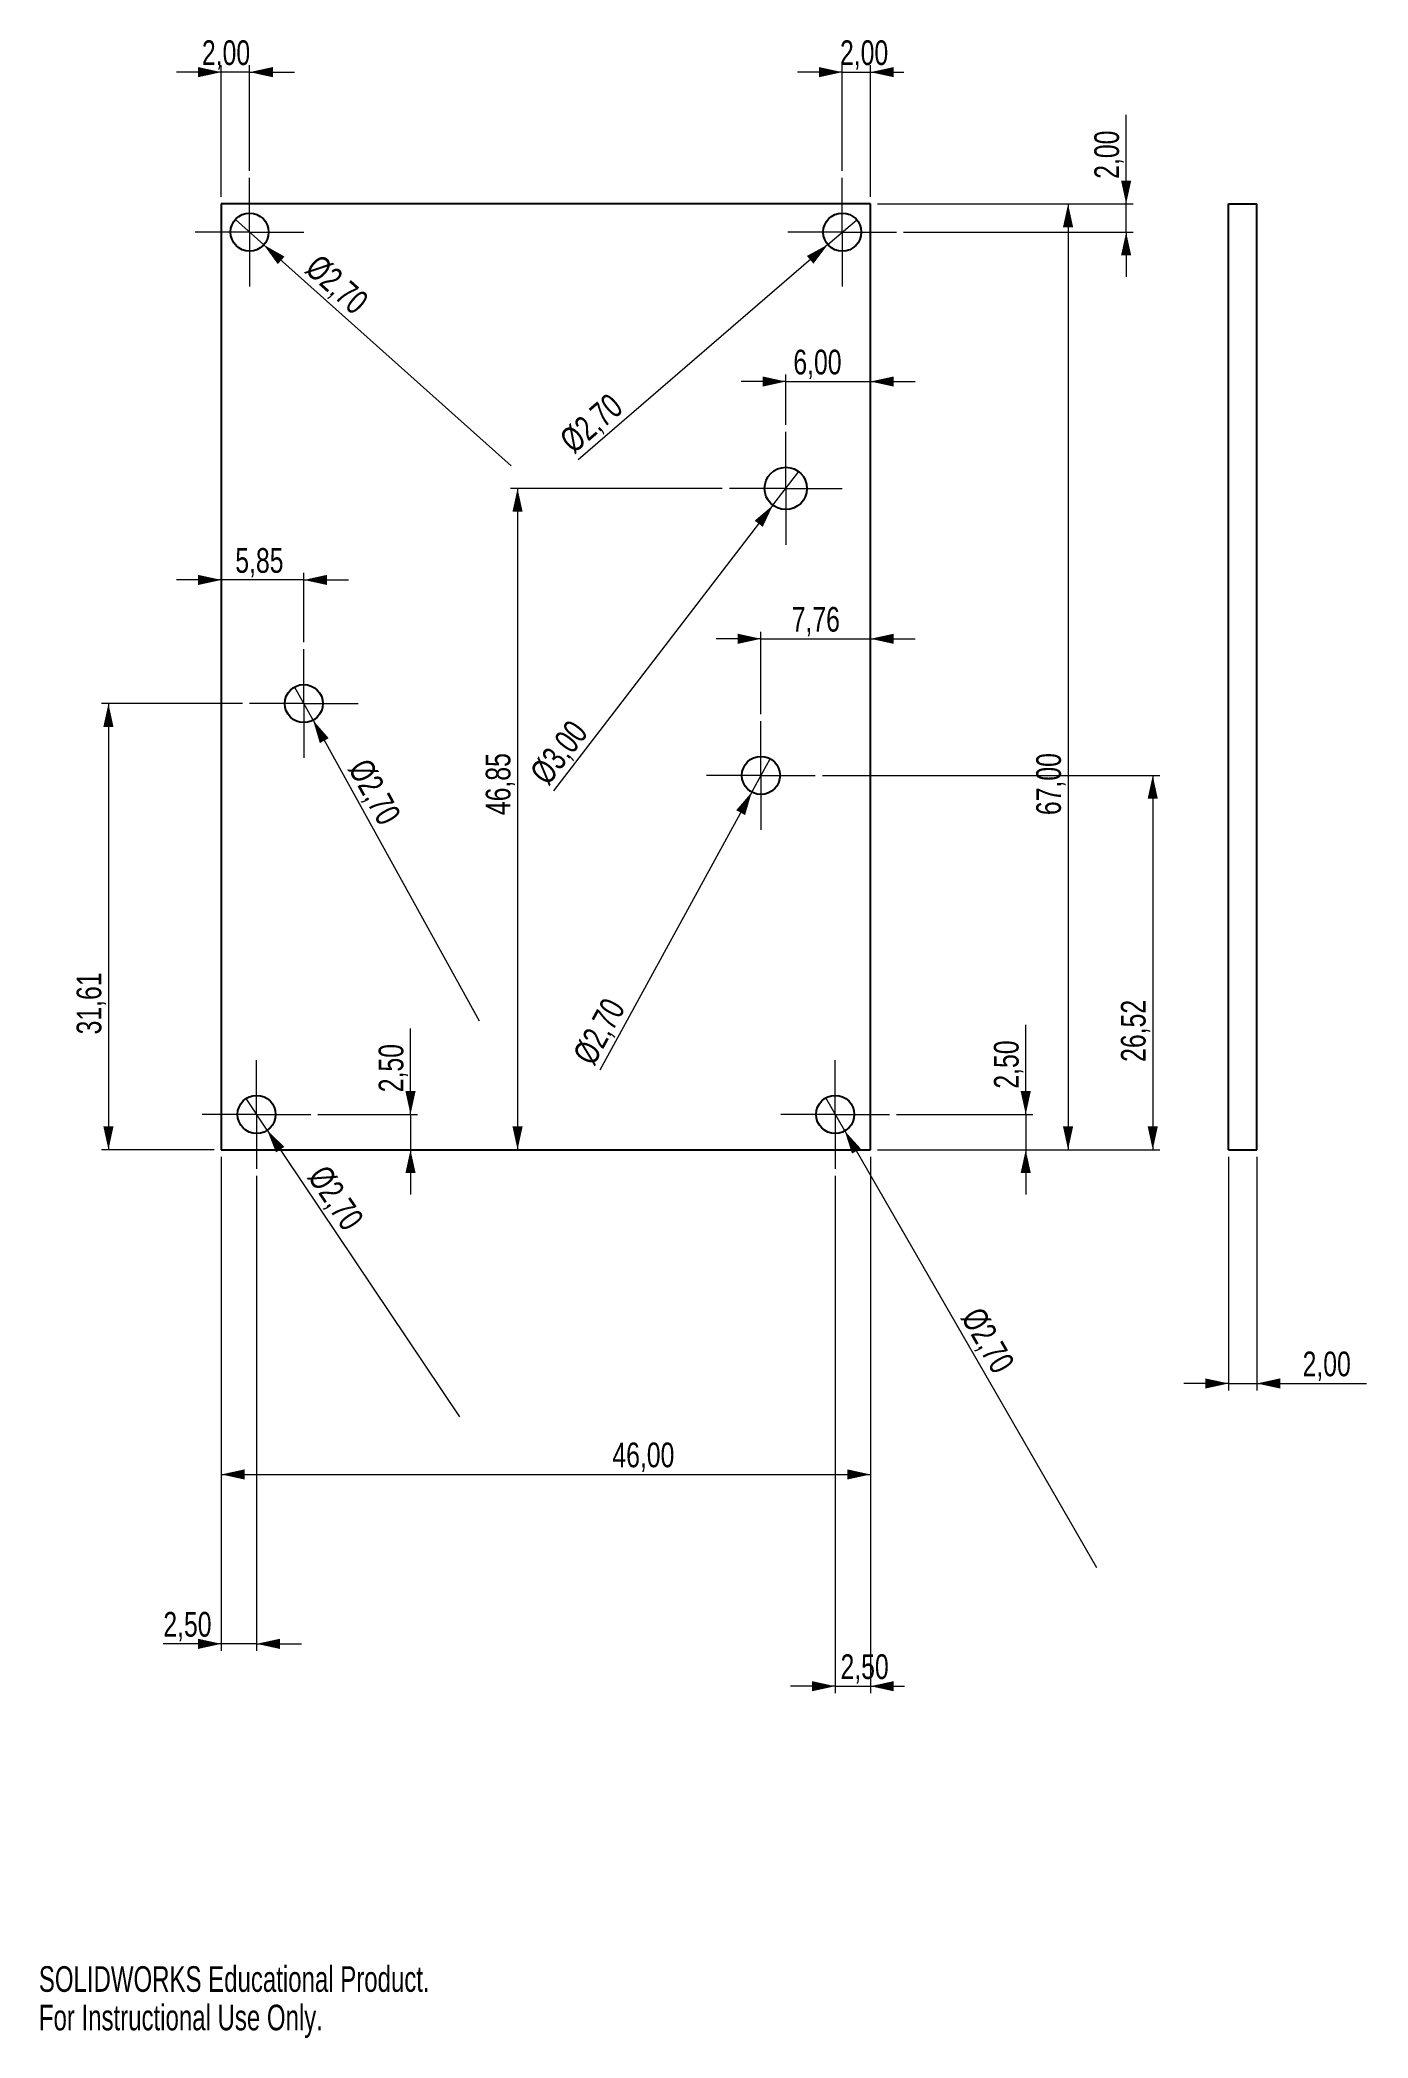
# Model space of a CAD drawing. Header units: millimetres. Extents: x 0 to 188, y 0 to 283.
import ezdxf

# ---------------------------------------------------------------- set-up
doc = ezdxf.new("R2010")
doc.units = ezdxf.units.MM
doc.styles.add('SLDTEXTSTYLE0', font='TXT', dxfattribs={"width": 0.75})
doc.styles.add('SLDTEXTSTYLE1', font='TXT', dxfattribs={"width": 0.7})
doc.dimstyles.new('SLDDIMSTYLE0', dxfattribs={"dimtxt": 3.5, "dimasz": 3.302, "dimexe": 0, "dimexo": 0.0625, "dimgap": 0.875, "dimtad": 1, "dimlfac": 0.5, "dimrnd": 1e-09, "dimzin": 12, "dimdsep": 46, "dimtxsty": 'SLDTEXTSTYLE0', "dimsah": 1, "dimcen": 0.09, "dimadec": 0, "dimazin": 3, "dimtfac": 1, "dimtofl": 0, "dimtmove": 0, "dimatfit": 3, "dimfxl": 0, "dimfrac": 2, "dimtolj": 1, "dimtzin": 12, "dimarcsym": 0})
doc.dimstyles.new('SLDDIMSTYLE1', dxfattribs={"dimtxt": 3.5, "dimasz": 3.302, "dimexe": 0, "dimexo": 0.0625, "dimgap": 0.875, "dimtad": 1, "dimlfac": 0.5, "dimrnd": 1e-09, "dimzin": 12, "dimdsep": 46, "dimtxsty": 'SLDTEXTSTYLE0', "dimsah": 1, "dimcen": 0.09, "dimadec": 0, "dimazin": 3, "dimtfac": 1, "dimtmove": 0, "dimatfit": 0, "dimfxl": 0, "dimfrac": 2, "dimtolj": 1, "dimtzin": 12, "dimarcsym": 0})
doc.dimstyles.new('SLDDIMSTYLE2', dxfattribs={"dimtxt": 3.5, "dimasz": 3.302, "dimexe": 0, "dimexo": 0.0625, "dimgap": 0.875, "dimtad": 1, "dimlfac": 0.5, "dimrnd": 1e-09, "dimzin": 12, "dimdsep": 46, "dimtxsty": 'SLDTEXTSTYLE0', "dimblk1": 'NONE', "dimsah": 1, "dimcen": 0, "dimadec": 0, "dimazin": 3, "dimtfac": 1, "dimtmove": 0, "dimatfit": 3, "dimldrblk": 'NONE', "dimfxl": 0, "dimfrac": 2, "dimtolj": 1, "dimtzin": 12, "dimarcsym": 0})

# ---------------------------------------------------------------- blocks, each defined once
blk = doc.blocks.new('_D')
at = {"color": 7, "linetype": 'Continuous', "lineweight": 0}
for p, q in [((25.86, 124.8), (25.86, 78.8)), ((117.86, 124.8), (117.86, 78.8)), ((25.86, 79.8), (117.86, 79.8))]:
    blk.add_line(p, q, dxfattribs=at)
at = {"color": 7, "linetype": 'Continuous', "lineweight": 18}
for points in [[(25.86, 79.8), (29.16, 79.08), (29.16, 80.52)], [(117.86, 79.8), (114.56, 80.52), (114.56, 79.08)]]:
    blk.add_solid(points, dxfattribs=at)
at = {"color": 7, "linetype": 'Continuous', "lineweight": 18, "insert": (81.28, 84.32), "char_height": 3.5, "attachment_point": 1, "style": 'SLDTEXTSTYLE0'}
blk.add_mtext('46,00', dxfattribs=at)
blk = doc.blocks.new('_D_1')
at = {"color": 7, "linetype": 'Continuous', "lineweight": 0}
for p, q in [((118.86, 259.8), (146.86, 259.8)), ((145.86, 259.8), (145.86, 125.8)), ((118.86, 125.8), (146.86, 125.8))]:
    blk.add_line(p, q, dxfattribs=at)
at = {"color": 7, "linetype": 'Continuous', "lineweight": 18}
for points in [[(145.86, 259.8), (145.14, 256.5), (146.58, 256.5)], [(145.86, 125.8), (146.58, 129.11), (145.14, 129.11)]]:
    blk.add_solid(points, dxfattribs=at)
at = {"color": 7, "linetype": 'Continuous', "lineweight": 18, "insert": (141.35, 173.21), "char_height": 3.5, "attachment_point": 1, "rotation": 90, "style": 'SLDTEXTSTYLE0'}
blk.add_mtext('67,00', dxfattribs=at)
blk = doc.blocks.new('_D_2')
at = {"color": 7, "linetype": 'Continuous', "lineweight": 0}
for p, q in [((28.85, 189.01), (8.86, 189.01)), ((9.86, 189.01), (9.86, 125.8)), ((24.86, 125.8), (8.86, 125.8))]:
    blk.add_line(p, q, dxfattribs=at)
at = {"color": 7, "linetype": 'Continuous', "lineweight": 18}
for points in [[(9.86, 189.01), (9.14, 185.71), (10.58, 185.71)], [(9.86, 125.8), (10.58, 129.11), (9.14, 129.11)]]:
    blk.add_solid(points, dxfattribs=at)
at = {"color": 7, "linetype": 'Continuous', "lineweight": 18, "insert": (5.35, 142.14), "char_height": 3.5, "attachment_point": 1, "rotation": 90, "style": 'SLDTEXTSTYLE0'}
blk.add_mtext('31,61', dxfattribs=at)
blk = doc.blocks.new('_D_3')
at = {"color": 7, "linetype": 'Continuous', "lineweight": 0}
for p, q in [((111.04, 178.83), (158.86, 178.83)), ((157.86, 178.83), (157.86, 125.8)), ((118.86, 125.8), (158.86, 125.8))]:
    blk.add_line(p, q, dxfattribs=at)
at = {"color": 7, "linetype": 'Continuous', "lineweight": 18}
for points in [[(157.86, 178.83), (157.14, 175.53), (158.58, 175.53)], [(157.86, 125.8), (158.58, 129.11), (157.14, 129.11)]]:
    blk.add_solid(points, dxfattribs=at)
at = {"color": 7, "linetype": 'Continuous', "lineweight": 18, "insert": (153.35, 138.25), "char_height": 3.5, "attachment_point": 1, "rotation": 90, "style": 'SLDTEXTSTYLE0'}
blk.add_mtext('26,52', dxfattribs=at)
blk = doc.blocks.new('_D_4')
at = {"color": 7, "linetype": 'Continuous', "lineweight": 0}
for p, q in [((96.86, 219.49), (66.84, 219.49)), ((67.84, 219.49), (67.84, 125.8))]:
    blk.add_line(p, q, dxfattribs=at)
at = {"color": 7, "linetype": 'Continuous', "lineweight": 18}
for points in [[(67.84, 219.49), (67.12, 216.19), (68.56, 216.19)], [(67.84, 125.8), (68.56, 129.11), (67.12, 129.11)]]:
    blk.add_solid(points, dxfattribs=at)
at = {"color": 7, "linetype": 'Continuous', "lineweight": 18, "insert": (63.33, 173.21), "char_height": 3.5, "attachment_point": 1, "rotation": 90, "style": 'SLDTEXTSTYLE0'}
blk.add_mtext('46,85', dxfattribs=at)
blk = doc.blocks.new('_D_5')
at = {"color": 7, "linetype": 'Continuous', "lineweight": 0}
for p, q in [((154.09, 259.8), (154.09, 272.41)), ((118.86, 259.8), (155.09, 259.8)), ((154.09, 255.8), (154.09, 259.8)), ((122.56, 255.8), (155.09, 255.8)), ((154.09, 255.8), (154.09, 249.45))]:
    blk.add_line(p, q, dxfattribs=at)
at = {"color": 7, "linetype": 'Continuous', "lineweight": 18}
for points in [[(154.09, 259.8), (154.81, 263.11), (153.37, 263.11)], [(154.09, 255.8), (153.37, 252.5), (154.81, 252.5)]]:
    blk.add_solid(points, dxfattribs=at)
at = {"color": 7, "linetype": 'Continuous', "lineweight": 18, "insert": (149.58, 263.36), "char_height": 3.5, "attachment_point": 1, "rotation": 90, "style": 'SLDTEXTSTYLE0'}
blk.add_mtext('2,00', dxfattribs=at)
blk = doc.blocks.new('_D_6')
at = {"color": 7, "linetype": 'Continuous', "lineweight": 0}
for p, q in [((25.86, 124.8), (25.86, 54.8)), ((30.86, 122.1), (30.86, 54.8)), ((25.86, 55.8), (17.64, 55.8)), ((30.86, 55.8), (25.86, 55.8)), ((30.86, 55.8), (37.21, 55.8))]:
    blk.add_line(p, q, dxfattribs=at)
at = {"color": 7, "linetype": 'Continuous', "lineweight": 18}
for points in [[(25.86, 55.8), (22.56, 56.52), (22.56, 55.08)], [(30.86, 55.8), (34.16, 55.08), (34.16, 56.52)]]:
    blk.add_solid(points, dxfattribs=at)
at = {"color": 7, "linetype": 'Continuous', "lineweight": 18, "insert": (17.64, 60.32), "char_height": 3.5, "attachment_point": 1, "style": 'SLDTEXTSTYLE0'}
blk.add_mtext('2,50', dxfattribs=at)
blk = doc.blocks.new('_D_7')
at = {"color": 7, "linetype": 'Continuous', "lineweight": 0}
for p, q in [((117.86, 124.8), (117.86, 48.8)), ((112.86, 122.1), (112.86, 48.8)), ((112.86, 49.8), (106.51, 49.8)), ((112.86, 49.8), (117.86, 49.8)), ((117.86, 49.8), (122.66, 49.8))]:
    blk.add_line(p, q, dxfattribs=at)
at = {"color": 7, "linetype": 'Continuous', "lineweight": 18}
for points in [[(112.86, 49.8), (109.56, 50.52), (109.56, 49.08)], [(117.86, 49.8), (121.16, 49.08), (121.16, 50.52)]]:
    blk.add_solid(points, dxfattribs=at)
at = {"color": 7, "linetype": 'Continuous', "lineweight": 18, "insert": (113.61, 54.32), "char_height": 3.5, "attachment_point": 1, "style": 'SLDTEXTSTYLE0'}
blk.add_mtext('2,50', dxfattribs=at)
blk = doc.blocks.new('_D_8')
at = {"color": 7, "linetype": 'Continuous', "lineweight": 0}
for p, q in [((25.86, 278.47), (19.51, 278.47)), ((25.86, 260.8), (25.86, 279.47)), ((29.86, 278.47), (25.86, 278.47)), ((29.86, 264.5), (29.86, 279.47)), ((29.86, 278.47), (36.21, 278.47))]:
    blk.add_line(p, q, dxfattribs=at)
at = {"color": 7, "linetype": 'Continuous', "lineweight": 18}
for points in [[(25.86, 278.47), (22.56, 279.19), (22.56, 277.75)], [(29.86, 278.47), (33.16, 277.75), (33.16, 279.19)]]:
    blk.add_solid(points, dxfattribs=at)
at = {"color": 7, "linetype": 'Continuous', "lineweight": 18, "insert": (23.11, 282.98), "char_height": 3.5, "attachment_point": 1, "style": 'SLDTEXTSTYLE0'}
blk.add_mtext('2,00', dxfattribs=at)
blk = doc.blocks.new('_D_9')
at = {"color": 7, "linetype": 'Continuous', "lineweight": 0}
for p, q in [((113.86, 278.47), (107.51, 278.47)), ((113.86, 264.5), (113.86, 279.47)), ((113.86, 278.47), (117.86, 278.47)), ((117.86, 260.8), (117.86, 279.47)), ((117.86, 278.47), (122.6, 278.47))]:
    blk.add_line(p, q, dxfattribs=at)
at = {"color": 7, "linetype": 'Continuous', "lineweight": 18}
for points in [[(113.86, 278.47), (110.56, 279.19), (110.56, 277.75)], [(117.86, 278.47), (121.16, 277.75), (121.16, 279.19)]]:
    blk.add_solid(points, dxfattribs=at)
at = {"color": 7, "linetype": 'Continuous', "lineweight": 18, "insert": (113.54, 282.98), "char_height": 3.5, "attachment_point": 1, "style": 'SLDTEXTSTYLE0'}
blk.add_mtext('2,00', dxfattribs=at)
blk = doc.blocks.new('_D_10')
at = {"color": 7, "linetype": 'Continuous', "lineweight": 0}
for p, q in [((105.86, 228.49), (105.86, 235.64)), ((105.86, 234.64), (99.51, 234.64)), ((105.86, 234.64), (117.86, 234.64)), ((117.86, 234.64), (124.21, 234.64))]:
    blk.add_line(p, q, dxfattribs=at)
at = {"color": 7, "linetype": 'Continuous', "lineweight": 18}
for points in [[(105.86, 234.64), (102.56, 235.36), (102.56, 233.92)], [(117.86, 234.64), (121.16, 233.92), (121.16, 235.36)]]:
    blk.add_solid(points, dxfattribs=at)
at = {"color": 7, "linetype": 'Continuous', "lineweight": 18, "insert": (106.93, 239.15), "char_height": 3.5, "attachment_point": 1, "style": 'SLDTEXTSTYLE0'}
blk.add_mtext('6,00', dxfattribs=at)
blk = doc.blocks.new('_D_11')
at = {"color": 7, "linetype": 'Continuous', "lineweight": 0}
for p, q in [((102.34, 198.19), (95.99, 198.19)), ((102.34, 187.53), (102.34, 199.19)), ((102.34, 198.19), (117.86, 198.19)), ((117.86, 198.19), (124.21, 198.19))]:
    blk.add_line(p, q, dxfattribs=at)
at = {"color": 7, "linetype": 'Continuous', "lineweight": 18}
for points in [[(102.34, 198.19), (99.04, 198.91), (99.04, 197.47)], [(117.86, 198.19), (121.16, 197.47), (121.16, 198.91)]]:
    blk.add_solid(points, dxfattribs=at)
at = {"color": 7, "linetype": 'Continuous', "lineweight": 18, "insert": (106.69, 202.7), "char_height": 3.5, "attachment_point": 1, "style": 'SLDTEXTSTYLE0'}
blk.add_mtext('7,76', dxfattribs=at)
blk = doc.blocks.new('_D_12')
at = {"color": 7, "linetype": 'Continuous', "lineweight": 0}
for p, q in [((37.55, 197.71), (37.55, 207.53)), ((25.86, 206.53), (19.51, 206.53)), ((37.55, 206.53), (25.86, 206.53)), ((37.55, 206.53), (43.9, 206.53))]:
    blk.add_line(p, q, dxfattribs=at)
at = {"color": 7, "linetype": 'Continuous', "lineweight": 18}
for points in [[(25.86, 206.53), (22.56, 207.25), (22.56, 205.81)], [(37.55, 206.53), (40.85, 205.81), (40.85, 207.25)]]:
    blk.add_solid(points, dxfattribs=at)
at = {"color": 7, "linetype": 'Continuous', "lineweight": 18, "insert": (27.84, 211.04), "char_height": 3.5, "attachment_point": 1, "style": 'SLDTEXTSTYLE0'}
blk.add_mtext('5,85', dxfattribs=at)
blk = doc.blocks.new('_D_13')
at = {"color": 7, "linetype": 'Continuous', "lineweight": 0}
for p, q in [((139.86, 130.8), (139.86, 143.51)), ((121.56, 130.8), (140.86, 130.8)), ((139.86, 130.8), (139.86, 125.8)), ((118.86, 125.8), (140.86, 125.8)), ((139.86, 125.8), (139.86, 119.45))]:
    blk.add_line(p, q, dxfattribs=at)
at = {"color": 7, "linetype": 'Continuous', "lineweight": 18}
for points in [[(139.86, 130.8), (140.58, 134.11), (139.14, 134.11)], [(139.86, 125.8), (139.14, 122.5), (140.58, 122.5)]]:
    blk.add_solid(points, dxfattribs=at)
at = {"color": 7, "linetype": 'Continuous', "lineweight": 18, "insert": (135.35, 134.46), "char_height": 3.5, "attachment_point": 1, "rotation": 90, "style": 'SLDTEXTSTYLE0'}
blk.add_mtext('2,50', dxfattribs=at)
blk = doc.blocks.new('_D_14')
at = {"color": 7, "linetype": 'Continuous', "lineweight": 0}
for p, q in [((52.67, 130.8), (52.67, 143)), ((39.56, 130.8), (53.67, 130.8)), ((52.67, 130.8), (52.67, 125.8)), ((52.67, 125.8), (52.67, 119.45))]:
    blk.add_line(p, q, dxfattribs=at)
at = {"color": 7, "linetype": 'Continuous', "lineweight": 18}
for points in [[(52.67, 130.8), (53.39, 134.11), (51.95, 134.11)], [(52.67, 125.8), (51.95, 122.5), (53.39, 122.5)]]:
    blk.add_solid(points, dxfattribs=at)
at = {"color": 7, "linetype": 'Continuous', "lineweight": 18, "insert": (48.16, 133.95), "char_height": 3.5, "attachment_point": 1, "rotation": 90, "style": 'SLDTEXTSTYLE0'}
blk.add_mtext('2,50', dxfattribs=at)
blk = doc.blocks.new('_D_15')
at = {"color": 7, "linetype": 'Continuous', "lineweight": 0}
for q in [(27.85, 257.6), (66.95, 222.68)]:
    blk.add_line((31.87, 254.01), q, dxfattribs=at)
at = {"color": 7, "linetype": 'Continuous', "lineweight": 18}
blk.add_solid([(31.87, 254.01), (33.86, 251.27), (34.82, 252.34)], dxfattribs=at)
at = {"color": 7, "linetype": 'Continuous', "lineweight": 18, "insert": (39.86, 252.9), "char_height": 3.5, "attachment_point": 1, "rotation": 318.233, "style": 'SLDTEXTSTYLE0'}
blk.add_mtext('%%c2,70', dxfattribs=at)
blk = doc.blocks.new('_None')
blk = doc.blocks.new('_D_16')
at = {"color": 7, "linetype": 'Continuous', "lineweight": 0}
for q in [(115.91, 257.57), (76.44, 223.55)]:
    blk.add_line((111.81, 254.04), q, dxfattribs=at)
at = {"color": 7, "linetype": 'Continuous', "lineweight": 18}
blk.add_solid([(111.81, 254.04), (108.84, 252.43), (109.78, 251.34)], dxfattribs=at)
at = {"color": 7, "linetype": 'Continuous', "lineweight": 18, "insert": (73.5, 226.96), "char_height": 3.5, "attachment_point": 1, "rotation": 40.7541, "style": 'SLDTEXTSTYLE0'}
blk.add_mtext('%%c2,70', dxfattribs=at)
blk = doc.blocks.new('_D_17')
at = {"color": 7, "linetype": 'Continuous', "lineweight": 0}
for q in [(107.69, 221.87), (72.94, 176.64)]:
    blk.add_line((104.03, 217.11), q, dxfattribs=at)
at = {"color": 7, "linetype": 'Continuous', "lineweight": 18}
blk.add_solid([(104.03, 217.11), (101.45, 214.93), (102.59, 214.06)], dxfattribs=at)
at = {"color": 7, "linetype": 'Continuous', "lineweight": 18, "insert": (69.37, 179.38), "char_height": 3.5, "attachment_point": 1, "rotation": 52.4671, "style": 'SLDTEXTSTYLE0'}
blk.add_mtext('%%c3,00', dxfattribs=at)
blk = doc.blocks.new('_D_18')
at = {"color": 7, "linetype": 'Continuous', "lineweight": 0}
for q in [(103.64, 181.2), (79.49, 137.06)]:
    blk.add_line((101.04, 176.47), q, dxfattribs=at)
at = {"color": 7, "linetype": 'Continuous', "lineweight": 18}
blk.add_solid([(101.04, 176.47), (98.83, 173.91), (100.09, 173.22)], dxfattribs=at)
at = {"color": 7, "linetype": 'Continuous', "lineweight": 18, "insert": (75.54, 139.22), "char_height": 3.5, "attachment_point": 1, "rotation": 61.3189, "style": 'SLDTEXTSTYLE0'}
blk.add_mtext('%%c2,70', dxfattribs=at)
blk = doc.blocks.new('_D_19')
at = {"color": 7, "linetype": 'Continuous', "lineweight": 0}
for q in [(36.24, 191.38), (62.4, 144.06)]:
    blk.add_line((38.86, 186.65), q, dxfattribs=at)
at = {"color": 7, "linetype": 'Continuous', "lineweight": 18}
blk.add_solid([(38.86, 186.65), (39.82, 183.41), (41.08, 184.11)], dxfattribs=at)
at = {"color": 7, "linetype": 'Continuous', "lineweight": 18, "insert": (46.82, 181.54), "char_height": 3.5, "attachment_point": 1, "rotation": 298.9337, "style": 'SLDTEXTSTYLE0'}
blk.add_mtext('%%c2,70', dxfattribs=at)
blk = doc.blocks.new('_D_20')
at = {"color": 7, "linetype": 'Continuous', "lineweight": 0}
for q in [(29.36, 133.05), (59.63, 87.94)]:
    blk.add_line((32.36, 128.56), q, dxfattribs=at)
at = {"color": 7, "linetype": 'Continuous', "lineweight": 18}
blk.add_solid([(32.36, 128.56), (33.61, 125.42), (34.8, 126.22)], dxfattribs=at)
at = {"color": 7, "linetype": 'Continuous', "lineweight": 18, "insert": (40.89, 123.94), "char_height": 3.5, "attachment_point": 1, "rotation": 303.8623, "style": 'SLDTEXTSTYLE0'}
blk.add_mtext('%%c2,70', dxfattribs=at)
blk = doc.blocks.new('_D_21')
at = {"color": 7, "linetype": 'Continuous', "lineweight": 0}
for q in [(111.51, 133.14), (149.91, 66.63)]:
    blk.add_line((114.21, 128.47), q, dxfattribs=at)
at = {"color": 7, "linetype": 'Continuous', "lineweight": 18}
blk.add_solid([(114.21, 128.47), (115.24, 125.25), (116.48, 125.97)], dxfattribs=at)
at = {"color": 7, "linetype": 'Continuous', "lineweight": 18, "insert": (133.64, 103.82), "char_height": 3.5, "attachment_point": 1, "rotation": 300, "style": 'SLDTEXTSTYLE0'}
blk.add_mtext('%%c2,70', dxfattribs=at)
blk = doc.blocks.new('SW_CENTERMARKSYMBOL_0')
at = {"color": 0, "linetype": 'Continuous', "lineweight": 18}
for p, q in [((0, 5), (0, 7.7)), ((0, 0), (0, 5)), ((-5, 0), (-7.7, 0)), ((0, 0), (-5, 0)), ((0, 0), (0, -5)), ((0, 0), (5, 0)), ((5, 0), (7.7, 0)), ((0, -5), (0, -7.7))]:
    blk.add_line(p, q, dxfattribs=at)
blk = doc.blocks.new('SW_CENTERMARKSYMBOL_1')
at = {"color": 0, "linetype": 'Continuous', "lineweight": 18}
for p, q in [((0, 5), (0, 7.7)), ((0, 0), (0, 5)), ((-5, 0), (-7.7, 0)), ((0, 0), (-5, 0)), ((0, 0), (0, -5)), ((0, 0), (5, 0)), ((5, 0), (7.7, 0)), ((0, -5), (0, -7.7))]:
    blk.add_line(p, q, dxfattribs=at)
blk = doc.blocks.new('SW_CENTERMARKSYMBOL_2')
at = {"color": 0, "linetype": 'Continuous', "lineweight": 18}
for p, q in [((0, 5), (0, 7.7)), ((0, 0), (0, 5)), ((-5, 0), (-7.7, 0)), ((0, 0), (-5, 0)), ((0, 0), (0, -5)), ((0, 0), (5, 0)), ((5, 0), (7.7, 0)), ((0, -5), (0, -7.7))]:
    blk.add_line(p, q, dxfattribs=at)
blk = doc.blocks.new('SW_CENTERMARKSYMBOL_3')
at = {"color": 0, "linetype": 'Continuous', "lineweight": 18}
for p, q in [((0, 5), (0, 7.7)), ((0, 0), (0, 5)), ((-5, 0), (-7.7, 0)), ((0, 0), (-5, 0)), ((0, 0), (0, -5)), ((0, 0), (5, 0)), ((5, 0), (7.7, 0)), ((0, -5), (0, -7.7))]:
    blk.add_line(p, q, dxfattribs=at)
blk = doc.blocks.new('SW_CENTERMARKSYMBOL_4')
at = {"color": 0, "linetype": 'Continuous', "lineweight": 18}
for p, q in [((0, 5), (0, 7.7)), ((0, 0), (0, 5)), ((-5, 0), (-7.7, 0)), ((0, 0), (-5, 0)), ((0, 0), (0, -5)), ((0, 0), (5, 0)), ((5, 0), (7.7, 0)), ((0, -5), (0, -7.7))]:
    blk.add_line(p, q, dxfattribs=at)
blk = doc.blocks.new('SW_CENTERMARKSYMBOL_5')
at = {"color": 0, "linetype": 'Continuous', "lineweight": 18}
for p, q in [((0, 5), (0, 7.7)), ((0, 0), (0, 5)), ((-5, 0), (-7.7, 0)), ((0, 0), (-5, 0)), ((0, 0), (0, -5)), ((0, 0), (5, 0)), ((5, 0), (7.7, 0)), ((0, -5), (0, -7.7))]:
    blk.add_line(p, q, dxfattribs=at)
blk = doc.blocks.new('SW_CENTERMARKSYMBOL_6')
at = {"color": 0, "linetype": 'Continuous', "lineweight": 18}
for p, q in [((0, 5), (0, 8)), ((0, 0), (0, 5)), ((-5, 0), (-8, 0)), ((0, 0), (-5, 0)), ((0, 0), (0, -5)), ((0, 0), (5, 0)), ((5, 0), (8, 0)), ((0, -5), (0, -8))]:
    blk.add_line(p, q, dxfattribs=at)
blk = doc.blocks.new('_D_22')
at = {"color": 7, "linetype": 'Continuous', "lineweight": 0}
for p, q in [((168.62, 124.8), (168.62, 91.69)), ((172.62, 124.8), (172.62, 91.69)), ((168.62, 92.69), (162.27, 92.69)), ((168.62, 92.69), (172.62, 92.69)), ((172.62, 92.69), (188.15, 92.69))]:
    blk.add_line(p, q, dxfattribs=at)
at = {"color": 7, "linetype": 'Continuous', "lineweight": 18}
for points in [[(168.62, 92.69), (165.31, 93.41), (165.31, 91.97)], [(172.62, 92.69), (175.92, 91.97), (175.92, 93.41)]]:
    blk.add_solid(points, dxfattribs=at)
at = {"color": 7, "linetype": 'Continuous', "lineweight": 18, "insert": (179.1, 97.21), "char_height": 3.5, "attachment_point": 1, "style": 'SLDTEXTSTYLE0'}
blk.add_mtext('2,00', dxfattribs=at)

msp = doc.modelspace()

# ---------------------------------------------------------------- linework, layer by layer
at = {"color": 7, "linetype": 'Continuous', "lineweight": 25}
for p, q in [((25.86, 259.804), (25.86, 125.804)), ((117.86, 259.804), (25.86, 259.804)), ((117.86, 125.804), (117.86, 259.804)), ((168.617, 125.804), (168.617, 259.804)), ((168.617, 259.804), (172.617, 259.804)), ((172.617, 125.804), (172.617, 259.804)), ((25.86, 125.804), (117.86, 125.804)), ((168.617, 125.804), (172.617, 125.804))]:
    msp.add_line(p, q, dxfattribs=at)
for centre, radius in [((29.86, 255.804), 2.7), ((113.86, 255.804), 2.7), ((105.86, 219.494), 3), ((37.55, 189.014), 2.7), ((102.34, 178.834), 2.7), ((30.86, 130.804), 2.7), ((112.86, 130.804), 2.7)]:
    msp.add_circle(centre, radius, dxfattribs=at)

# ---------------------------------------------------------------- block references
at = {"color": 7, "linetype": 'Continuous', "lineweight": 18}
for name, p in [('SW_CENTERMARKSYMBOL_5', (29.86, 255.804)), ('SW_CENTERMARKSYMBOL_4', (113.86, 255.804)), ('SW_CENTERMARKSYMBOL_6', (105.86, 219.494)), ('SW_CENTERMARKSYMBOL_1', (37.55, 189.014)), ('SW_CENTERMARKSYMBOL_0', (102.34, 178.834)), ('SW_CENTERMARKSYMBOL_2', (30.86, 130.804)), ('SW_CENTERMARKSYMBOL_3', (112.86, 130.804))]:
    msp.add_blockref(name, p, dxfattribs=at)

# ---------------------------------------------------------------- texts
at = {"color": 7, "linetype": 'Continuous', "char_height": 3.633, "attachment_point": 1, "style": 'SLDTEXTSTYLE1'}
for s, insert in [('SOLIDWORKS Educational Product.', (0, 10.133)), ('For Instructional Use Only.', (0, 4.683))]:
    msp.add_mtext(s, dxfattribs=dict(at, insert=insert))

# ---------------------------------------------------------------- dimensions: what is measured, and where the dimension line sits
at = {"color": 7, "linetype": 'Continuous', "lineweight": 18}
for base, p1, p2, picture, middle in [((25.86, 278.467), (29.86, 263.504), (25.86, 259.804), '_D_8', (27.634, 278.467)), ((117.86, 278.467), (113.86, 263.504), (117.86, 259.804), '_D_9', (118.07, 278.467)), ((25.860174005, 206.52596279), (37.550174005, 196.713849108), (25.860174005, 259.803849108), '_D_12', (32.365654756, 206.52596279)), ((117.86, 198.188), (102.34, 186.534), (117.86, 259.804), '_D_11', (111.215, 198.188)), ((117.86, 234.635), (105.86, 227.494), (117.86, 259.804), '_D_10', (111.453, 234.635)), ((25.86, 55.804), (30.86, 123.104), (25.86, 125.804), '_D_6', (22.169, 55.804)), ((117.86, 49.804), (112.86, 123.104), (117.86, 125.804), '_D_7', (118.133, 49.804)), ((172.617, 92.694), (168.617, 125.804), (172.617, 125.804), '_D_22', (183.623, 92.694))]:
    dim = msp.add_linear_dim(base=base, p1=p1, p2=p2, dimstyle='SLDDIMSTYLE1', dxfattribs=at)
    dim.commit()
    dim.dimension.update_dxf_attribs({"geometry": picture, "text_midpoint": middle, "dimtype": 160})
for base, p1, p2, angle, dimstyle, picture, middle in [((154.09, 259.804), (121.56, 255.804), (117.86, 259.804), 90, 'SLDDIMSTYLE1', '_D_5', (154.09, 267.889)), ((145.86, 125.804), (117.86, 259.804), (117.86, 125.804), 90, 'SLDDIMSTYLE0', '_D_1', (145.86, 179.027)), ((67.842978466, 125.803849108), (97.860174005, 219.493849108), (25.860174005, 125.803849108), 90, 'SLDDIMSTYLE0', '_D_4', (67.842978466, 179.027222847)), ((9.860174005, 125.803849108), (29.850174005, 189.013849108), (25.860174005, 125.803849108), 90, 'SLDDIMSTYLE0', '_D_2', (9.860174005, 147.955758216)), ((157.860174005, 125.803849108), (110.040174005, 178.833849108), (117.860174005, 125.803849108), 90, 'SLDDIMSTYLE0', '_D_3', (157.860174005, 144.068570275)), ((52.672, 125.804), (38.56, 130.804), (25.86, 125.804), 90, 'SLDDIMSTYLE1', '_D_14', (52.672, 138.471)), ((139.86, 125.804), (120.56, 130.804), (117.86, 125.804), 90, 'SLDDIMSTYLE1', '_D_13', (139.86, 138.982)), ((117.86, 79.804), (25.86, 125.804), (117.86, 125.804), 0, 'SLDDIMSTYLE0', '_D', (87.095, 79.804))]:
    dim = msp.add_linear_dim(base=base, p1=p1, p2=p2, angle=angle, dimstyle=dimstyle, dxfattribs=at)
    dim.commit()
    dim.dimension.update_dxf_attribs({"geometry": picture, "text_midpoint": middle, "dimtype": 160})
for p1, p2, picture, middle in [((27.846, 257.602), (31.874, 254.005), '_D_15', (52.005, 236.027)), ((115.905, 257.566), (111.815, 254.041), '_D_16', (91.616, 236.634)), ((107.688, 221.873), (104.033, 217.115), '_D_17', (85.156, 192.544)), ((36.244, 191.377), (38.856, 186.651), '_D_19', (52.701, 161.606)), ((103.636, 181.203), (101.044, 176.465), '_D_18', (89.099, 154.629)), ((111.51, 133.142), (114.21, 128.466), '_D_21', (139.86, 84.038)), ((29.356, 133.046), (32.365, 128.562), '_D_20', (48.455, 104.583))]:
    dim = msp.add_diameter_dim_2p(p1=p1, p2=p2, dimstyle='SLDDIMSTYLE2', dxfattribs=at)
    dim.commit()
    dim.dimension.update_dxf_attribs({"geometry": picture, "text_midpoint": middle, "dimtype": 163})

doc.saveas('drawing.dxf')
